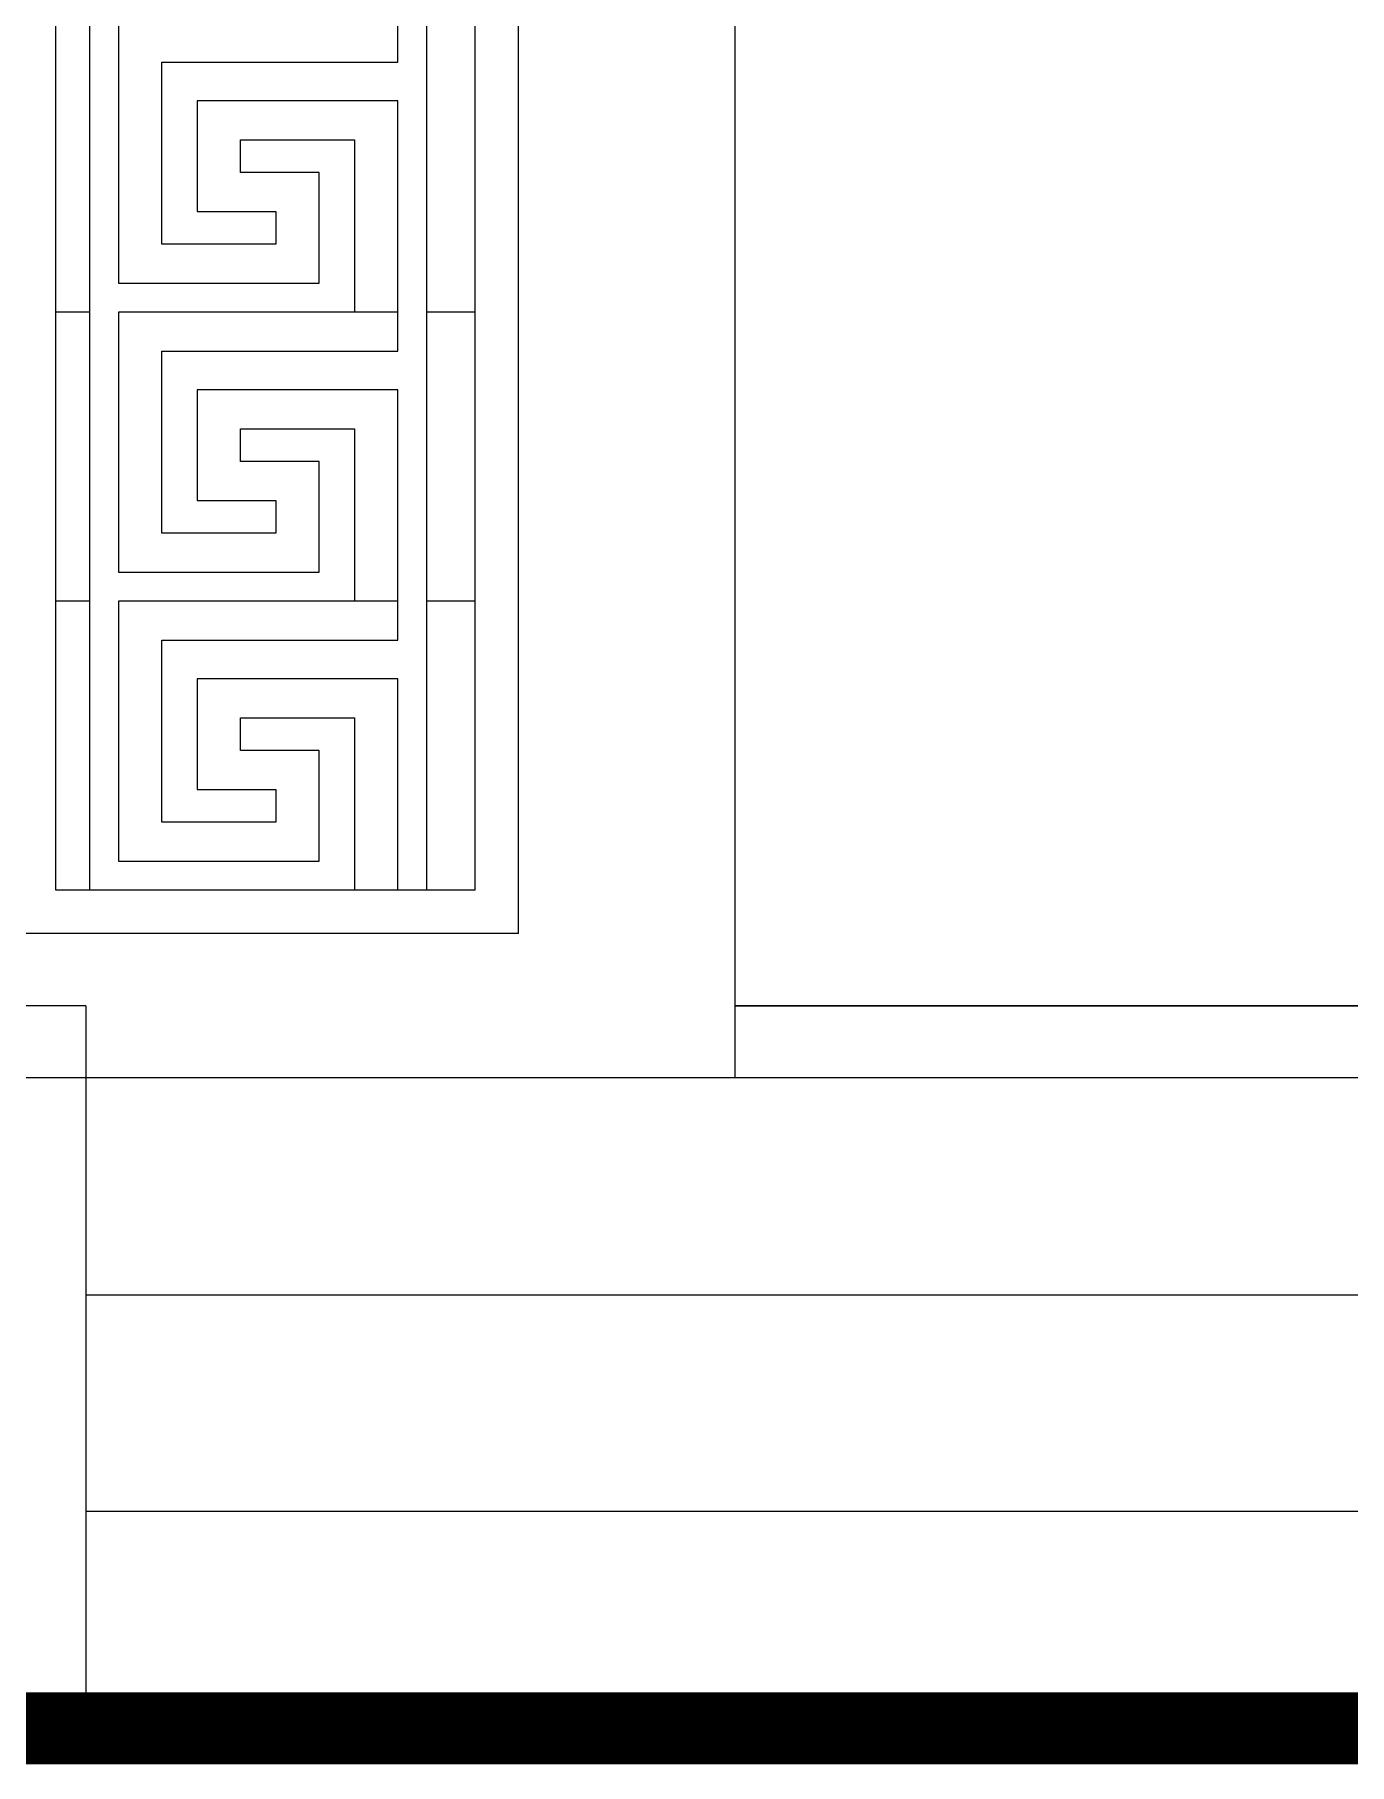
# Model space of a CAD drawing. Extents: x 1188826 to 1909461, y 608442 to 1651179.
# Drawn here: x 1659049 to 1659959, y 1027938 to 1029135 of the extents above; entities that cross this region are included whole.
import ezdxf

# ---------------------------------------------------------------- set-up
doc = ezdxf.new("R2010")
doc.units = 0
doc.header["$LTSCALE"] = 1000
doc.header["$MEASUREMENT"] = 0
doc.linetypes.add('ACAD_ISO10W100', pattern=[18.5, 12, -3, 0.5, -3])
doc.linetypes.add('DOTE', pattern=[2.42, 2, -0.2, 0.02, -0.2])
doc.layers.add('DOTE', color=19, linetype='DOTE', lineweight=9)
doc.layers.add('窗', color=4, linetype='Continuous')
doc.layers.add('立面线', color=40, linetype='Continuous')

# ---------------------------------------------------------------- blocks, each defined once
blk = doc.blocks.new('EHYTERHT5EHTER')
at = {"layer": '窗', "ltscale": 3}
blk.add_lwpolyline([(76049.2, -231660.6), (77243.1, -231660.6), (77243.1, -233330.6), (76049.2, -233330.6)], close=True, dxfattribs=at)

msp = doc.modelspace()

# ---------------------------------------------------------------- linework, layer by layer
at = {"layer": 'DOTE', "linetype": 'ACAD_ISO10W100', "ltscale": 100}
for p, q in [((1678232.8, 1028413.4), (1651532.8, 1028413.4)), ((1678232.8, 1027963.4), (1651532.8, 1027963.4))]:
    msp.add_line(p, q, dxfattribs=at)
at = {"layer": '立面线'}
for p, q in [((1659087, 1033743.4), (1659087, 1028543.4)), ((1659320.3, 1028543.4), (1659320.3, 1033743.4)), ((1659353.7, 1028543.4), (1659353.7, 1033743.4)), ((1659383.7, 1028513.4), (1659383.7, 1033713.4)), ((1659533.6, 1028413.4), (1659533.6, 1033613.4)), ((1659063.7, 1028543.4), (1659063.7, 1029363.4)), ((1659300.3, 1029116.4), (1659300.3, 1029289.6)), ((1659107, 1029143.4), (1659107, 1028963.4)), ((1659137, 1028990.5), (1659137, 1029116.4)), ((1659137, 1029116.4), (1659300.3, 1029116.4)), ((1659300.3, 1029089.6), (1659161.5, 1029089.6)), ((1659161.5, 1029089.6), (1659161.5, 1029013)), ((1659300.3, 1028916.4), (1659300.3, 1029089.6)), ((1659191.4, 1029040.1), (1659191.4, 1029062.6)), ((1659191.4, 1029062.6), (1659270.3, 1029062.6)), ((1659270.3, 1029062.6), (1659270.3, 1028943.4)), ((1659245.9, 1029040.1), (1659191.4, 1029040.1)), ((1659245.9, 1028963.4), (1659245.9, 1029040.1)), ((1659161.5, 1029013), (1659215.9, 1029013)), ((1659215.9, 1029013), (1659215.9, 1028990.5)), ((1659215.9, 1028990.5), (1659137, 1028990.5)), ((1659107, 1028963.4), (1659245.9, 1028963.4)), ((1659087, 1028943.4), (1659063.7, 1028943.4)), ((1659107, 1028943.4), (1659107, 1028763.4)), ((1659300.3, 1028943.4), (1659107, 1028943.4)), ((1659353.7, 1028943.4), (1659320.3, 1028943.4)), ((1659137, 1028790.5), (1659137, 1028916.4)), ((1659137, 1028916.4), (1659300.3, 1028916.4)), ((1659300.3, 1028889.6), (1659161.5, 1028889.6)), ((1659161.5, 1028889.6), (1659161.5, 1028813)), ((1659300.3, 1028716.4), (1659300.3, 1028889.6)), ((1659191.4, 1028840.1), (1659191.4, 1028862.6)), ((1659191.4, 1028862.6), (1659270.3, 1028862.6)), ((1659270.3, 1028862.6), (1659270.3, 1028743.4)), ((1659245.9, 1028840.1), (1659191.4, 1028840.1)), ((1659245.9, 1028763.4), (1659245.9, 1028840.1)), ((1659161.5, 1028813), (1659215.9, 1028813)), ((1659215.9, 1028813), (1659215.9, 1028790.5)), ((1659215.9, 1028790.5), (1659137, 1028790.5)), ((1659107, 1028763.4), (1659245.9, 1028763.4)), ((1659087, 1028743.4), (1659063.7, 1028743.4)), ((1659107, 1028743.4), (1659107, 1028563.4)), ((1659300.3, 1028743.4), (1659107, 1028743.4)), ((1659353.7, 1028743.4), (1659320.3, 1028743.4)), ((1659137, 1028590.5), (1659137, 1028716.4)), ((1659137, 1028716.4), (1659300.3, 1028716.4)), ((1659300.3, 1028689.6), (1659161.5, 1028689.6)), ((1659161.5, 1028689.6), (1659161.5, 1028613)), ((1659300.3, 1028543.4), (1659300.3, 1028689.6)), ((1659191.4, 1028640.1), (1659191.4, 1028662.6)), ((1659191.4, 1028662.6), (1659270.3, 1028662.6)), ((1659270.3, 1028662.6), (1659270.3, 1028543.4)), ((1659245.9, 1028640.1), (1659191.4, 1028640.1)), ((1659245.9, 1028563.4), (1659245.9, 1028640.1)), ((1659161.5, 1028613), (1659215.9, 1028613)), ((1659215.9, 1028613), (1659215.9, 1028590.5)), ((1659215.9, 1028590.5), (1659137, 1028590.5)), ((1659107, 1028563.4), (1659245.9, 1028563.4)), ((1659353.7, 1028543.4), (1659063.7, 1028543.4)), ((1659383.7, 1028513.4), (1657930.8, 1028513.4)), ((1659084.4, 1028463.4), (1657880.8, 1028463.4)), ((1659084.4, 1028463.4), (1659084.4, 1027963.4)), ((1659533.6, 1028463.4), (1660727.7, 1028463.4)), ((1670684.4, 1028413.4), (1659084.4, 1028413.4)), ((1659084.4, 1028263.4), (1670684.4, 1028263.4)), ((1670684.4, 1028113.4), (1659084.4, 1028113.4)), ((1657884.1, 1027963.4), (1670684.4, 1027963.4))]:
    msp.add_line(p, q, dxfattribs=at)
at = {"layer": '立面线', "color": 0, "const_width": 50}
msp.add_lwpolyline([(1651532.8, 1028313.4), (1652432.5, 1028313.4), (1652432.5, 1028313.4), (1653632.8, 1028313.4), (1653632.8, 1028313.4), (1657880.8, 1028313.4), (1657884.1, 1027963.4), (1671884.4, 1027963.4), (1671884.4, 1028313.4), (1678232.8, 1028313.4)], dxfattribs=at)

# ---------------------------------------------------------------- block references
at = {"layer": '窗'}
msp.add_blockref('EHYTERHT5EHTER', (1583484.5, 1261794), dxfattribs=at)

doc.saveas('drawing.dxf')
